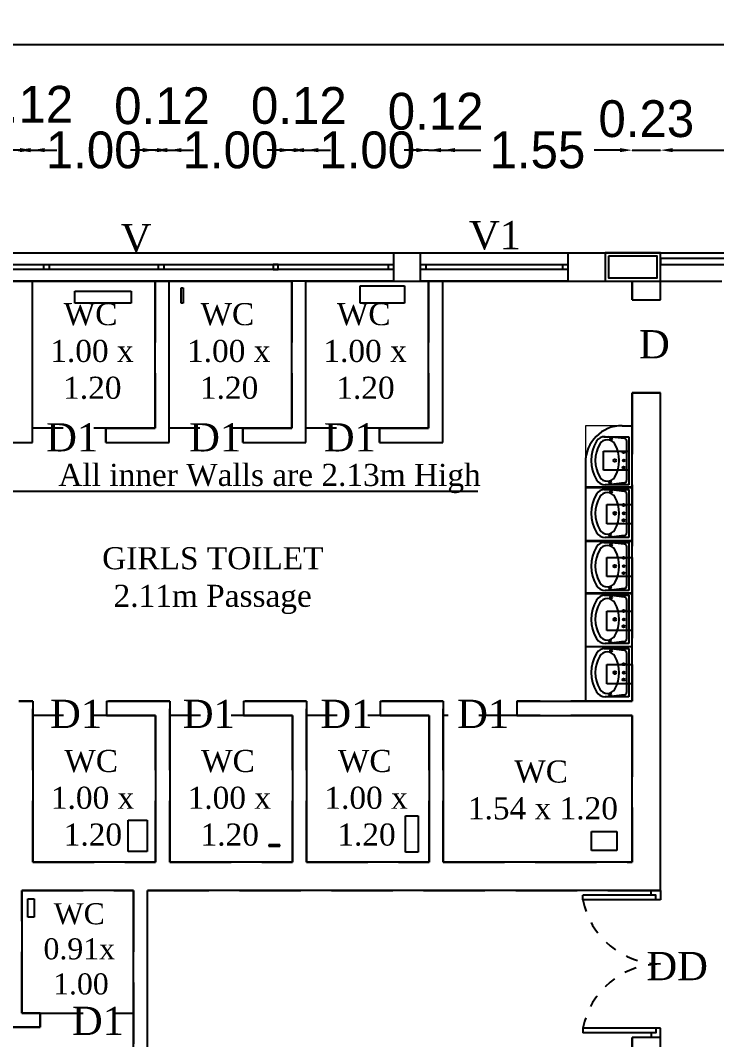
# Model space of a CAD drawing. Header units: metres. Extents: x 3396 to 3562, y 2179 to 2331.
# Drawn here: x 3422.5 to 3428.18, y 2216.94 to 2225.25 of the extents above; entities that cross this region are included whole.
import ezdxf

# ---------------------------------------------------------------- set-up
doc = ezdxf.new("R2010")
doc.units = ezdxf.units.M
doc.header["$PDMODE"] = 34
doc.linetypes.add('HIDDEN', pattern=[0.375, 0.25, -0.125])
for name, color, linetype in [('BLK_1_FLR_2_WATER_CLOSET', 213, 'Continuous'), ('BLK_1_FLR_3_BLT_UP_AREA', 26, 'Continuous'), ('BLK_1_FLR_3_CARPET_AREA', 25, 'Continuous'), ('BLK_1_FLR_3_WATER_CLOSET', 213, 'Continuous')]:
    doc.layers.add(name, color=color, linetype=linetype)
doc.layers.add('BLK_1_FLR_3_WASH', color=243, linetype='Continuous', lineweight=5)
doc.styles.add('outer', font='BKANT.TTF')
doc.styles.get("Standard").update_dxf_attribs({"font": 'arial.ttf'})
doc.dimstyles.new('Banu', dxfattribs={"dimtxt": 0.35, "dimasz": 0.23, "dimexe": 1, "dimexo": 1, "dimgap": 0.1, "dimtad": 0, "dimzin": 1, "dimdsep": 46, "dimtxsty": 'outer', "dimcen": 0.15, "dimdle": 1, "dimse1": 1, "dimse2": 1, "dimclrt": 7, "dimadec": 0, "dimazin": 0, "dimtfac": 1, "dimtix": 1, "dimtmove": 1, "dimatfit": 0, "dimfxl": 0, "dimtolj": 1, "dimtzin": 0, "dimarcsym": 0})

# ---------------------------------------------------------------- blocks, each defined once
blk = doc.blocks.new('A$C266D3B0D')
at = {"color": 1}
for p, q in [((-0.0678, 0.6794), (-0.0678, 0.6034)), ((-0.0678, 0.6794), (0.0082, 0.6794)), ((-0.0678, 0.6034), (-0.0298, 0.6034)), ((-0.0298, 0.6414), (0.5653, 0.6414)), ((-0.0298, 0.6034), (0.5653, 0.6034)), ((0.5653, 0.6034), (0.5653, 0.6414)), ((-0.0678, -0.4446), (-0.0298, -0.4446)), ((-0.0678, -0.5206), (-0.0678, -0.4446)), ((-0.0298, -0.4446), (0.5653, -0.4446)), ((-0.0298, -0.4826), (0.5653, -0.4826)), ((0.5653, -0.4446), (0.5653, -0.4826)), ((-0.0678, -0.5206), (0.0082, -0.5206))]:
    blk.add_line(p, q, dxfattribs=at)
for points in [[(-0.0678, 0.6034), (-0.0298, 0.6034), (-0.0298, 0.6414), (0.0082, 0.6414), (0.0082, 0.6794)], [(-0.0678, -0.4446), (-0.0298, -0.4446), (-0.0298, -0.4826), (0.0082, -0.4826), (0.0082, -0.5206)]]:
    blk.add_lwpolyline(points, dxfattribs=at)
at = {"color": 1, "linetype": 'HIDDEN', "ltscale": 0.2}
for centre, start, end in [((-0.0722, 0.7292), 270.39016, 348.8397), ((-0.0722, -0.5704), 11.1603, 89.60984)]:
    blk.add_arc(centre, 0.6498, start, end, dxfattribs=at)
blk = doc.blocks.new('A$C35006C9F')
h = blk.add_hatch()
h.set_pattern_fill('ANSI31', color=256, scale=2)
h.set_pattern_definition([(45, (-3161.1406, -1435.413), (-4.490128, 4.490128), [])])
h.paths.add_polyline_path([(-0.1294, 0.0454), (-0.3049, 0.0454), (-0.3049, -0.3502), (-0.1294, -0.3502)])
for points in [[(-0.1021, 0.0726), (-0.3321, 0.0726), (-0.3321, -0.3774), (-0.1021, -0.3774)], [(-0.1294, 0.0454), (-0.3049, 0.0454), (-0.3049, -0.3502), (-0.1294, -0.3502)]]:
    blk.add_lwpolyline(points, close=True)
blk = doc.blocks.new('*D479')
at = {"color": 0, "lineweight": -2, "ltscale": 2}
for p, q in [((3421.3922, 2224.1885), (3421.2922, 2224.1885)), ((3421.4922, 2224.1885), (3421.5267, 2224.1885)), ((3422.4872, 2224.1885), (3422.4526, 2224.1885)), ((3422.5872, 2224.1885), (3422.6872, 2224.1885))]:
    blk.add_line(p, q, dxfattribs=at)
at = {"color": 0, "ltscale": 2}
for points in [[(3421.3922, 2224.2051), (3421.3922, 2224.1718), (3421.4922, 2224.1885)], [(3422.5872, 2224.2051), (3422.5872, 2224.1718), (3422.4872, 2224.1885)]]:
    blk.add_solid(points, dxfattribs=at)
at = {"layer": 'Defpoints', "color": 0, "ltscale": 2}
for p in [(3421.4922, 2224.1955), (3422.4872, 2224.1955), (3422.4872, 2224.1885)]:
    blk.add_point(p, dxfattribs=at)
at = {"color": 7, "ltscale": 2, "insert": (3421.9897, 2224.1885), "char_height": 0.3, "attachment_point": 5, "style": 'outer'}
blk.add_mtext('\\A1;1.00', dxfattribs=at)
blk = doc.blocks.new('*D480')
at = {"color": 0, "lineweight": -2, "ltscale": 2}
for p, q in [((3422.3872, 2224.1885), (3422.2872, 2224.1885)), ((3422.4872, 2224.1885), (3422.6022, 2224.1885)), ((3422.7022, 2224.1885), (3422.8022, 2224.1885))]:
    blk.add_line(p, q, dxfattribs=at)
at = {"color": 0, "ltscale": 2}
for points in [[(3422.3872, 2224.2051), (3422.3872, 2224.1718), (3422.4872, 2224.1885)], [(3422.7022, 2224.2051), (3422.7022, 2224.1718), (3422.6022, 2224.1885)]]:
    blk.add_solid(points, dxfattribs=at)
at = {"layer": 'Defpoints', "color": 0, "ltscale": 2}
for p in [(3422.4872, 2224.1955), (3422.6022, 2224.1955), (3422.6022, 2224.1885)]:
    blk.add_point(p, dxfattribs=at)
at = {"color": 7, "ltscale": 2, "insert": (3422.5447, 2224.5602), "char_height": 0.3, "attachment_point": 5, "style": 'outer'}
blk.add_mtext('\\A1;0.12', dxfattribs=at)
blk = doc.blocks.new('*D481')
at = {"color": 0, "lineweight": -2, "ltscale": 2}
for p, q in [((3422.5022, 2224.1885), (3422.4022, 2224.1885)), ((3422.6022, 2224.1885), (3422.6392, 2224.1885)), ((3423.6022, 2224.1885), (3423.5651, 2224.1885)), ((3423.7022, 2224.1885), (3423.8022, 2224.1885))]:
    blk.add_line(p, q, dxfattribs=at)
at = {"color": 0, "ltscale": 2}
for points in [[(3422.5022, 2224.2051), (3422.5022, 2224.1718), (3422.6022, 2224.1885)], [(3423.7022, 2224.2051), (3423.7022, 2224.1718), (3423.6022, 2224.1885)]]:
    blk.add_solid(points, dxfattribs=at)
at = {"layer": 'Defpoints', "color": 0, "ltscale": 2}
for p in [(3422.6022, 2224.1955), (3423.6022, 2224.1955), (3423.6022, 2224.1885)]:
    blk.add_point(p, dxfattribs=at)
at = {"color": 7, "ltscale": 2, "insert": (3423.1022, 2224.1885), "char_height": 0.3, "attachment_point": 5, "style": 'outer'}
blk.add_mtext('\\A1;1.00', dxfattribs=at)
blk = doc.blocks.new('*D482')
at = {"color": 0, "lineweight": -2, "ltscale": 2}
for p, q in [((3423.5022, 2224.1885), (3423.4022, 2224.1885)), ((3423.6022, 2224.1885), (3423.7172, 2224.1885)), ((3423.8172, 2224.1885), (3423.9172, 2224.1885))]:
    blk.add_line(p, q, dxfattribs=at)
at = {"color": 0, "ltscale": 2}
for points in [[(3423.5022, 2224.2051), (3423.5022, 2224.1718), (3423.6022, 2224.1885)], [(3423.8172, 2224.2051), (3423.8172, 2224.1718), (3423.7172, 2224.1885)]]:
    blk.add_solid(points, dxfattribs=at)
at = {"layer": 'Defpoints', "color": 0, "ltscale": 2}
for p in [(3423.6022, 2224.1955), (3423.7172, 2224.1955), (3423.7172, 2224.1885)]:
    blk.add_point(p, dxfattribs=at)
at = {"color": 7, "ltscale": 2, "insert": (3423.6597, 2224.5483), "char_height": 0.3, "attachment_point": 5, "style": 'outer'}
blk.add_mtext('\\A1;0.12', dxfattribs=at)
blk = doc.blocks.new('*D483')
at = {"color": 0, "lineweight": -2, "ltscale": 2}
for p, q in [((3423.6172, 2224.1885), (3423.5172, 2224.1885)), ((3423.7172, 2224.1885), (3423.7542, 2224.1885)), ((3424.7172, 2224.1885), (3424.6801, 2224.1885)), ((3424.8172, 2224.1885), (3424.9172, 2224.1885))]:
    blk.add_line(p, q, dxfattribs=at)
at = {"color": 0, "ltscale": 2}
for points in [[(3423.6172, 2224.2051), (3423.6172, 2224.1718), (3423.7172, 2224.1885)], [(3424.8172, 2224.2051), (3424.8172, 2224.1718), (3424.7172, 2224.1885)]]:
    blk.add_solid(points, dxfattribs=at)
at = {"layer": 'Defpoints', "color": 0, "ltscale": 2}
for p in [(3423.7172, 2224.1955), (3424.7172, 2224.1955), (3424.7172, 2224.1885)]:
    blk.add_point(p, dxfattribs=at)
at = {"color": 7, "ltscale": 2, "insert": (3424.2172, 2224.1885), "char_height": 0.3, "attachment_point": 5, "style": 'outer'}
blk.add_mtext('\\A1;1.00', dxfattribs=at)
blk = doc.blocks.new('*D484')
at = {"color": 0, "lineweight": -2, "ltscale": 2}
for p, q in [((3424.6172, 2224.1885), (3424.5172, 2224.1885)), ((3424.7172, 2224.1885), (3424.8322, 2224.1885)), ((3424.9322, 2224.1885), (3425.0322, 2224.1885))]:
    blk.add_line(p, q, dxfattribs=at)
at = {"color": 0, "ltscale": 2}
for points in [[(3424.6172, 2224.2051), (3424.6172, 2224.1718), (3424.7172, 2224.1885)], [(3424.9322, 2224.2051), (3424.9322, 2224.1718), (3424.8322, 2224.1885)]]:
    blk.add_solid(points, dxfattribs=at)
at = {"layer": 'Defpoints', "color": 0, "ltscale": 2}
for p in [(3424.7172, 2224.1955), (3424.8322, 2224.1955), (3424.8322, 2224.1885)]:
    blk.add_point(p, dxfattribs=at)
at = {"color": 7, "ltscale": 2, "insert": (3424.7747, 2224.5507), "char_height": 0.3, "attachment_point": 5, "style": 'outer'}
blk.add_mtext('\\A1;0.12', dxfattribs=at)
blk = doc.blocks.new('*D485')
at = {"color": 0, "lineweight": -2, "ltscale": 2}
for p, q in [((3424.7322, 2224.1885), (3424.6322, 2224.1885)), ((3424.8322, 2224.1885), (3424.8692, 2224.1885)), ((3425.8322, 2224.1885), (3425.7951, 2224.1885)), ((3425.9322, 2224.1885), (3426.0322, 2224.1885))]:
    blk.add_line(p, q, dxfattribs=at)
at = {"color": 0, "ltscale": 2}
for points in [[(3424.7322, 2224.2051), (3424.7322, 2224.1718), (3424.8322, 2224.1885)], [(3425.9322, 2224.2051), (3425.9322, 2224.1718), (3425.8322, 2224.1885)]]:
    blk.add_solid(points, dxfattribs=at)
at = {"layer": 'Defpoints', "color": 0, "ltscale": 2}
for p in [(3424.8322, 2224.1955), (3425.8322, 2224.1955), (3425.8322, 2224.1885)]:
    blk.add_point(p, dxfattribs=at)
at = {"color": 7, "ltscale": 2, "insert": (3425.3322, 2224.1885), "char_height": 0.3, "attachment_point": 5, "style": 'outer'}
blk.add_mtext('\\A1;1.00', dxfattribs=at)
blk = doc.blocks.new('*D486')
at = {"color": 0, "lineweight": -2, "ltscale": 2}
for p, q in [((3425.7322, 2224.1885), (3425.6322, 2224.1885)), ((3425.8322, 2224.1885), (3425.9472, 2224.1885)), ((3426.0472, 2224.1885), (3426.1472, 2224.1885))]:
    blk.add_line(p, q, dxfattribs=at)
at = {"color": 0, "ltscale": 2}
for points in [[(3425.7322, 2224.2051), (3425.7322, 2224.1718), (3425.8322, 2224.1885)], [(3426.0472, 2224.2051), (3426.0472, 2224.1718), (3425.9472, 2224.1885)]]:
    blk.add_solid(points, dxfattribs=at)
at = {"layer": 'Defpoints', "color": 0, "ltscale": 2}
for p in [(3425.8322, 2224.1955), (3425.9472, 2224.1955), (3425.9472, 2224.1885)]:
    blk.add_point(p, dxfattribs=at)
at = {"color": 7, "ltscale": 2, "insert": (3425.8897, 2224.5036), "char_height": 0.3, "attachment_point": 5, "style": 'outer'}
blk.add_mtext('\\A1;0.12', dxfattribs=at)
blk = doc.blocks.new('*D487')
at = {"color": 0, "lineweight": -2, "ltscale": 2}
for p, q in [((3426.0472, 2224.1885), (3426.2583, 2224.1885)), ((3427.3922, 2224.1885), (3427.181, 2224.1885))]:
    blk.add_line(p, q, dxfattribs=at)
at = {"color": 0, "ltscale": 2}
for points in [[(3426.0472, 2224.2051), (3426.0472, 2224.1718), (3425.9472, 2224.1885)], [(3427.3922, 2224.2051), (3427.3922, 2224.1718), (3427.4922, 2224.1885)]]:
    blk.add_solid(points, dxfattribs=at)
at = {"layer": 'Defpoints', "color": 0, "ltscale": 2}
for p in [(3425.9472, 2224.1955), (3427.4922, 2224.1955), (3427.4922, 2224.1885)]:
    blk.add_point(p, dxfattribs=at)
at = {"color": 7, "ltscale": 2, "insert": (3426.7197, 2224.1885), "char_height": 0.3, "attachment_point": 5, "style": 'outer'}
blk.add_mtext('\\A1;1.55', dxfattribs=at)
blk = doc.blocks.new('*D488')
at = {"color": 0, "lineweight": -2, "ltscale": 2}
for p, q in [((3427.3922, 2224.1885), (3427.2922, 2224.1885)), ((3427.4922, 2224.1885), (3427.7222, 2224.1885)), ((3427.8222, 2224.1885), (3427.9222, 2224.1885))]:
    blk.add_line(p, q, dxfattribs=at)
at = {"color": 0, "ltscale": 2}
for points in [[(3427.3922, 2224.2051), (3427.3922, 2224.1718), (3427.4922, 2224.1885)], [(3427.8222, 2224.2051), (3427.8222, 2224.1718), (3427.7222, 2224.1885)]]:
    blk.add_solid(points, dxfattribs=at)
at = {"layer": 'Defpoints', "color": 0, "ltscale": 2}
for p in [(3427.4922, 2224.1955), (3427.7222, 2224.1955), (3427.7222, 2224.1885)]:
    blk.add_point(p, dxfattribs=at)
at = {"color": 7, "ltscale": 2, "insert": (3427.6072, 2224.443), "char_height": 0.3, "attachment_point": 5, "style": 'outer'}
blk.add_mtext('\\A1;0.23', dxfattribs=at)
blk = doc.blocks.new('*D489')
at = {"color": 0, "lineweight": -2, "ltscale": 2}
for p, q in [((3427.8222, 2224.1885), (3429.2472, 2224.1885)), ((3431.6072, 2224.1885), (3430.1821, 2224.1885))]:
    blk.add_line(p, q, dxfattribs=at)
at = {"color": 0, "ltscale": 2}
for points in [[(3427.8222, 2224.2051), (3427.8222, 2224.1718), (3427.7222, 2224.1885)], [(3431.6072, 2224.2051), (3431.6072, 2224.1718), (3431.7072, 2224.1885)]]:
    blk.add_solid(points, dxfattribs=at)
at = {"layer": 'Defpoints', "color": 0, "ltscale": 2}
for p in [(3427.7222, 2224.1955), (3431.7072, 2224.1955), (3431.7072, 2224.1885)]:
    blk.add_point(p, dxfattribs=at)
at = {"color": 7, "ltscale": 2, "insert": (3429.7147, 2224.1885), "char_height": 0.3, "attachment_point": 5, "style": 'outer'}
blk.add_mtext('\\A1;3.99', dxfattribs=at)
blk = doc.blocks.new('*D493')
at = {"color": 0, "lineweight": -2, "ltscale": 2}
for p, q in [((3421.3622, 2225.0492), (3429.1525, 2225.0492)), ((3438.0672, 2225.0492), (3430.2769, 2225.0492))]:
    blk.add_line(p, q, dxfattribs=at)
at = {"color": 0, "ltscale": 2}
for points in [[(3421.3622, 2225.0659), (3421.3622, 2225.0326), (3421.2622, 2225.0492)], [(3438.0672, 2225.0659), (3438.0672, 2225.0326), (3438.1672, 2225.0492)]]:
    blk.add_solid(points, dxfattribs=at)
at = {"layer": 'Defpoints', "color": 0, "ltscale": 2}
for p in [(3421.2622, 2225.0695), (3438.1672, 2225.0695), (3438.1672, 2225.0492)]:
    blk.add_point(p, dxfattribs=at)
at = {"color": 7, "ltscale": 2, "insert": (3429.7147, 2225.0492), "char_height": 0.3, "attachment_point": 5, "style": 'outer'}
blk.add_mtext('\\A1;16.91', dxfattribs=at)

msp = doc.modelspace()

# ---------------------------------------------------------------- linework, layer by layer
for p, q in [((3421.26216, 2223.35079), (3427.72216, 2223.35079)), ((3427.72216, 2223.35079), (3431.70716, 2223.35079)), ((3421.49216, 2223.12079), (3423.03216, 2223.12079)), ((3422.60216, 2223.12079), (3423.60216, 2223.12079)), ((3422.60216, 2221.80579), (3422.60216, 2223.12079)), ((3423.14716, 2223.12079), (3424.14716, 2223.12079)), ((3423.60216, 2221.92079), (3423.60216, 2223.12079)), ((3423.71716, 2223.12079), (3424.71716, 2223.12079)), ((3423.71716, 2221.80579), (3423.71716, 2223.12079)), ((3424.71716, 2221.92079), (3424.71716, 2223.12079)), ((3424.83216, 2223.12079), (3427.49216, 2223.12079)), ((3424.83216, 2221.80579), (3424.83216, 2223.12079)), ((3425.83216, 2221.92079), (3425.83216, 2223.12079)), ((3425.94716, 2221.80579), (3425.94716, 2223.12079)), ((3427.49216, 2222.96902), (3427.49216, 2223.12079)), ((3427.72216, 2222.96902), (3427.72216, 2223.12079)), ((3427.49216, 2222.96902), (3427.72216, 2222.96902)), ((3427.49216, 2219.69585), (3427.49216, 2222.20902)), ((3427.49216, 2222.20902), (3427.72216, 2222.20902)), ((3427.72216, 2218.15418), (3427.72216, 2222.20902)), ((3423.20216, 2221.92079), (3423.60216, 2221.92079)), ((3423.20216, 2221.80579), (3423.20216, 2221.92079)), ((3424.31716, 2221.92079), (3424.71716, 2221.92079)), ((3424.31716, 2221.80579), (3424.31716, 2221.92079)), ((3425.43216, 2221.92079), (3425.83216, 2221.92079)), ((3425.43216, 2221.80579), (3425.43216, 2221.92079)), ((3427.41079, 2221.94234), (3427.49216, 2221.94234)), ((3422.08716, 2221.80579), (3422.60216, 2221.80579)), ((3423.20216, 2221.80579), (3423.71716, 2221.80579)), ((3424.31716, 2221.80579), (3424.83216, 2221.80579)), ((3425.43216, 2221.80579), (3425.94716, 2221.80579)), ((3427.11079, 2221.64234), (3427.11079, 2219.69585)), ((3427.49216, 2219.69585), (3427.49216, 2221.00752)), ((3422.49216, 2219.69585), (3422.60716, 2219.69585)), ((3422.60716, 2219.69585), (3422.60716, 2218.38418)), ((3423.20716, 2219.69585), (3423.72216, 2219.69585)), ((3423.20716, 2219.69585), (3423.20716, 2219.58085)), ((3423.72216, 2219.69585), (3423.72216, 2218.38418)), ((3424.32216, 2219.69585), (3424.83716, 2219.69585)), ((3424.32216, 2219.69585), (3424.32216, 2219.58085)), ((3424.83716, 2219.69585), (3424.83716, 2218.38418)), ((3425.43716, 2219.69585), (3425.95216, 2219.69585)), ((3425.43716, 2219.69585), (3425.43716, 2219.58085)), ((3425.95216, 2219.69585), (3425.95216, 2218.38418)), ((3426.55216, 2219.69585), (3427.49216, 2219.69585)), ((3426.55216, 2219.69585), (3426.55216, 2219.58085)), ((3427.49216, 2219.69585), (3427.34079, 2219.69585)), ((3423.20716, 2219.58085), (3423.60716, 2219.58085)), ((3423.60716, 2219.58085), (3423.60716, 2218.38418)), ((3424.32216, 2219.58085), (3424.72216, 2219.58085)), ((3424.72216, 2219.58085), (3424.72216, 2218.38418)), ((3425.43716, 2219.58085), (3425.83716, 2219.58085)), ((3425.83716, 2219.58085), (3425.83716, 2218.38418)), ((3426.55216, 2219.58085), (3427.49216, 2219.58085)), ((3427.49216, 2218.38418), (3427.49216, 2219.58085)), ((3423.60716, 2218.38418), (3422.60716, 2218.38418)), ((3424.72216, 2218.38418), (3423.72216, 2218.38418)), ((3425.83716, 2218.38418), (3424.83716, 2218.38418)), ((3427.49216, 2218.38418), (3425.95216, 2218.38418)), ((3423.42716, 2218.15418), (3422.51716, 2218.15418)), ((3422.51716, 2218.15418), (3422.51716, 2217.15418)), ((3423.42716, 2215.83918), (3423.42716, 2218.15418)), ((3427.72216, 2218.15418), (3423.54216, 2218.15418)), ((3423.54216, 2215.72418), (3423.54216, 2218.15418)), ((3422.66716, 2217.15418), (3422.51716, 2217.15418)), ((3422.66716, 2217.15418), (3422.66716, 2217.03918)), ((3422.66716, 2217.03918), (3422.40216, 2217.03918)), ((3427.49216, 2212.83709), (3427.49216, 2216.95418)), ((3427.72216, 2216.95418), (3427.49216, 2216.95418)), ((3427.72216, 2212.30842), (3427.72216, 2216.95418))]:
    msp.add_line(p, q)
at = {"linetype": 'Continuous'}
for p, q in [((3427.26162, 2221.85261), (3427.46419, 2221.85261)), ((3427.42729, 2221.83681), (3427.30091, 2221.85261)), ((3427.44605, 2221.82109), (3427.44605, 2221.49737)), ((3427.46419, 2221.85261), (3427.46419, 2221.46141)), ((3427.26162, 2221.42194), (3427.46419, 2221.42194)), ((3427.46419, 2221.46141), (3427.2718, 2221.46141)), ((3427.42729, 2221.47721), (3427.30091, 2221.46141)), ((3427.42729, 2221.40614), (3427.30091, 2221.42194)), ((3427.46419, 2221.42194), (3427.46419, 2221.03074)), ((3427.44605, 2221.39042), (3427.44605, 2221.0667)), ((3427.26162, 2220.99127), (3427.46419, 2220.99127)), ((3427.46419, 2221.03074), (3427.2718, 2221.03074)), ((3427.42729, 2221.04654), (3427.30091, 2221.03074)), ((3427.42729, 2220.97547), (3427.30091, 2220.99127)), ((3427.46419, 2220.99127), (3427.46419, 2220.60007)), ((3427.44605, 2220.95975), (3427.44605, 2220.63603)), ((3427.46419, 2220.60007), (3427.2718, 2220.60007)), ((3427.42729, 2220.61587), (3427.30091, 2220.60007)), ((3427.26162, 2220.5606), (3427.46419, 2220.5606)), ((3427.42729, 2220.5448), (3427.30091, 2220.5606)), ((3427.44605, 2220.52575), (3427.44605, 2220.20202)), ((3427.46419, 2220.5606), (3427.46419, 2220.16607)), ((3427.46419, 2220.16607), (3427.2718, 2220.16607)), ((3427.42729, 2220.18187), (3427.30091, 2220.16607)), ((3427.26162, 2220.1266), (3427.46419, 2220.1266)), ((3427.42729, 2220.1108), (3427.30091, 2220.1266)), ((3427.44605, 2220.09174), (3427.44605, 2219.76802)), ((3427.46419, 2220.1266), (3427.46419, 2219.73207)), ((3427.42729, 2219.74786), (3427.30091, 2219.73207)), ((3427.46419, 2219.73207), (3427.2718, 2219.73207))]:
    msp.add_line(p, q, dxfattribs=at)
for points in [[(3421.74716, 2223.35079), (3425.54716, 2223.35079), (3425.54716, 2223.12079), (3421.74716, 2223.12079)], [(3425.7672, 2223.35079), (3426.9672, 2223.35079), (3426.9672, 2223.12079), (3425.7672, 2223.12079)], [(3421.74716, 2223.25655), (3425.54716, 2223.25655), (3425.54716, 2223.21503), (3421.74716, 2223.21503)], [(3422.69694, 2223.25655), (3422.73845, 2223.25655), (3422.73845, 2223.21503), (3422.69694, 2223.21503)], [(3423.6314, 2223.25655), (3423.67292, 2223.25655), (3423.67292, 2223.21503), (3423.6314, 2223.21503)], [(3424.60739, 2223.25655), (3424.56587, 2223.25655), (3424.56587, 2223.21503), (3424.60739, 2223.21503)], [(3425.50564, 2223.25655), (3425.54716, 2223.25655), (3425.54716, 2223.21503), (3425.50564, 2223.21503)], [(3425.7672, 2223.25655), (3426.9672, 2223.25655), (3426.9672, 2223.21503), (3425.7672, 2223.21503)], [(3425.7672, 2223.25655), (3425.80872, 2223.25655), (3425.80872, 2223.21503), (3425.7672, 2223.21503)], [(3426.92568, 2223.25655), (3426.9672, 2223.25655), (3426.9672, 2223.21503), (3426.92568, 2223.21503)]]:
    msp.add_lwpolyline(points, close=True)
at = {"color": 1}
msp.add_lwpolyline([(3427.72216, 2223.25746), (3431.70716, 2223.25746), (3431.70716, 2223.30539), (3427.72216, 2223.30539)], close=True, dxfattribs=at)
at = {"linetype": 'Continuous'}
for centre, radius in [((3427.3198, 2221.83302), 0.00856), ((3427.42254, 2221.72677), 0.00856), ((3427.35085, 2221.65868), 0.01166), ((3427.34891, 2221.65868), 0.00972), ((3427.42425, 2221.65828), 0.00856), ((3427.42254, 2221.60178), 0.00856), ((3427.31295, 2221.4785), 0.00856), ((3427.3198, 2221.40235), 0.00856), ((3427.35085, 2221.22801), 0.01166), ((3427.34891, 2221.22801), 0.00972), ((3427.42254, 2221.2961), 0.00856), ((3427.42425, 2221.22761), 0.00856), ((3427.42254, 2221.17111), 0.00856), ((3427.31295, 2221.04783), 0.00856), ((3427.3198, 2220.97168), 0.00856), ((3427.42254, 2220.86543), 0.00856), ((3427.35085, 2220.79734), 0.01166), ((3427.34891, 2220.79734), 0.00972), ((3427.42254, 2220.74044), 0.00856), ((3427.42425, 2220.79694), 0.00856), ((3427.31295, 2220.61716), 0.00856), ((3427.3198, 2220.54101), 0.00856), ((3427.42254, 2220.43143), 0.00856), ((3427.35085, 2220.36334), 0.01166), ((3427.34891, 2220.36334), 0.00972), ((3427.42425, 2220.36294), 0.00856), ((3427.42254, 2220.30644), 0.00856), ((3427.31295, 2220.18316), 0.00856), ((3427.3198, 2220.10701), 0.00856), ((3427.42254, 2219.99743), 0.00856), ((3427.35085, 2219.92933), 0.01166), ((3427.34891, 2219.92933), 0.00972), ((3427.42425, 2219.92894), 0.00856), ((3427.42254, 2219.87244), 0.00856), ((3427.31295, 2219.74915), 0.00856)]:
    msp.add_circle(centre, radius, dxfattribs=at)
msp.add_arc((3427.41079, 2221.64234), 0.3, 90, 180)
for centre, radius, start, end in [((3427.26815, 2221.77309), 0.0796, 87.369146, 147.96657), ((3427.28898, 2221.75692), 0.07075, 30.533948, 149.466052), ((3427.43049, 2221.82123), 0.01591, 359.49471, 101.587685), ((3427.46623, 2221.65868), 0.30832, 149.466208, 210.533792), ((3427.45553, 2221.65868), 0.26411, 149.466205, 210.533795), ((3427.12243, 2221.65868), 0.26411, 329.466205, 30.533795), ((3427.2718, 2221.544), 0.08259, 210.53392, 271.772438), ((3427.28898, 2221.56044), 0.07075, 210.533948, 329.466052), ((3427.42805, 2221.49555), 0.01836, 267.643043, 2.220534), ((3427.26815, 2221.34243), 0.0796, 87.369146, 147.96657), ((3427.43049, 2221.39056), 0.01591, 359.49471, 101.587685), ((3427.46623, 2221.22801), 0.30832, 149.466208, 210.533792), ((3427.45553, 2221.22801), 0.26411, 149.466205, 210.533795), ((3427.28898, 2221.32625), 0.07075, 30.533948, 149.466052), ((3427.12243, 2221.22801), 0.26411, 329.466205, 30.533795), ((3427.2718, 2221.11333), 0.08259, 210.53392, 271.772438), ((3427.28898, 2221.12977), 0.07075, 210.533948, 329.466052), ((3427.26815, 2220.91176), 0.0796, 87.369146, 147.96657), ((3427.42805, 2221.06488), 0.01836, 267.643043, 2.220534), ((3427.46623, 2220.79734), 0.30832, 149.466208, 210.533792), ((3427.45553, 2220.79734), 0.26411, 149.466205, 210.533795), ((3427.28898, 2220.89558), 0.07075, 30.533948, 149.466052), ((3427.12243, 2220.79734), 0.26411, 329.466205, 30.533795), ((3427.43049, 2220.95989), 0.01591, 359.49471, 101.587685), ((3427.28898, 2220.6991), 0.07075, 210.533948, 329.466052), ((3427.2718, 2220.68266), 0.08259, 210.53392, 271.772438), ((3427.42805, 2220.63422), 0.01836, 267.643043, 2.220534), ((3427.46623, 2220.36334), 0.30832, 149.466208, 210.533792), ((3427.45553, 2220.36334), 0.26411, 149.466205, 210.533795), ((3427.2718, 2220.47802), 0.08259, 90, 149.46608), ((3427.28898, 2220.46157), 0.07075, 30.533948, 149.466052), ((3427.12243, 2220.36334), 0.26411, 329.466205, 30.533795), ((3427.42805, 2220.52646), 0.01836, 357.779466, 92.356957), ((3427.2718, 2220.24865), 0.08259, 210.53392, 271.772438), ((3427.28898, 2220.2651), 0.07075, 210.533948, 329.466052), ((3427.42805, 2220.20021), 0.01836, 267.643043, 2.220534), ((3427.46623, 2219.92933), 0.30832, 149.466208, 210.533792), ((3427.2718, 2220.04401), 0.08259, 90, 149.46608), ((3427.28898, 2220.02757), 0.07075, 30.533948, 149.466052), ((3427.42805, 2220.09245), 0.01836, 357.779466, 92.356957), ((3427.45553, 2219.92933), 0.26411, 149.466205, 210.533795), ((3427.12243, 2219.92933), 0.26411, 329.466205, 30.533795), ((3427.2718, 2219.81465), 0.08259, 210.53392, 271.772438), ((3427.28898, 2219.83109), 0.07075, 210.533948, 329.466052), ((3427.42805, 2219.76621), 0.01836, 267.643043, 2.220534)]:
    msp.add_arc(centre, radius, start, end, dxfattribs=at)
at = {"layer": 'BLK_1_FLR_2_WATER_CLOSET', "color": 60, "linetype": 'HIDDEN', "ltscale": 2}
for points in [[(3423.81556, 2223.06528), (3423.83079, 2223.06528), (3423.83079, 2222.94166), (3423.81556, 2222.94166)], [(3425.27506, 2223.08275), (3425.63557, 2223.08275), (3425.63557, 2222.94166), (3425.27506, 2222.94166)], [(3422.94773, 2223.03746), (3423.40893, 2223.03746), (3423.40893, 2222.94166), (3422.94773, 2222.94166)], [(3427.46419, 2221.5791), (3427.25696, 2221.5791), (3427.25696, 2221.73492), (3427.46419, 2221.73492)], [(3427.49216, 2221.1435), (3427.28493, 2221.1435), (3427.28493, 2221.29932), (3427.49216, 2221.29932)], [(3427.49216, 2220.7119), (3427.28493, 2220.7119), (3427.28493, 2220.86772), (3427.49216, 2220.86772)], [(3427.49216, 2220.27377), (3427.28493, 2220.27377), (3427.28493, 2220.42959), (3427.49216, 2220.42959)], [(3427.49216, 2219.83898), (3427.28493, 2219.83898), (3427.28493, 2219.9948), (3427.49216, 2219.9948)], [(3425.74619, 2218.46685), (3425.64417, 2218.46685), (3425.64417, 2218.76248), (3425.74619, 2218.76248)], [(3423.53714, 2218.47079), (3423.38236, 2218.47079), (3423.38236, 2218.7272), (3423.53714, 2218.7272)], [(3427.36778, 2218.47875), (3427.16055, 2218.47875), (3427.16055, 2218.63456), (3427.36778, 2218.63456)], [(3424.61933, 2218.52554), (3424.52893, 2218.52554), (3424.52893, 2218.51564), (3424.61933, 2218.51564)], [(3422.5645, 2218.08521), (3422.6182, 2218.08521), (3422.6182, 2217.93724), (3422.5645, 2217.93724)]]:
    msp.add_lwpolyline(points, close=True, dxfattribs=at)
at = {"layer": 'BLK_1_FLR_2_WATER_CLOSET', "color": 1, "linetype": 'HIDDEN', "ltscale": 2}
msp.add_lwpolyline([(3425.95216, 2218.38418), (3427.49216, 2218.38418), (3427.49216, 2219.58085), (3425.95216, 2219.58085)], close=True, dxfattribs=at)
at = {"layer": 'BLK_1_FLR_3_BLT_UP_AREA', "color": 26, "ltscale": 2}
msp.add_lwpolyline([(3421.26216, 2223.35079), (3438.16716, 2223.35079), (3438.16716, 2181.32709), (3421.26216, 2181.32709)], close=True, dxfattribs=at)
at = {"layer": 'BLK_1_FLR_3_CARPET_AREA', "color": 26, "linetype": 'HIDDEN', "ltscale": 2}
for points in [[(3422.08716, 2221.80579), (3422.60216, 2221.80579), (3422.60216, 2223.12079), (3423.60216, 2223.12079), (3423.60216, 2221.92079), (3423.20216, 2221.92079), (3423.20216, 2221.80579), (3423.71716, 2221.80579), (3423.71716, 2223.12079), (3424.71716, 2223.12079), (3424.71716, 2221.92079), (3424.31716, 2221.92079), (3424.31716, 2221.80579), (3424.83216, 2221.80579), (3424.83216, 2223.12079), (3425.83216, 2223.12079), (3425.83216, 2221.92079), (3425.43216, 2221.92079), (3425.43216, 2221.80579), (3425.94716, 2221.80579), (3425.94716, 2223.12079), (3427.49216, 2223.12079), (3427.49216, 2222.96902), (3427.72216, 2222.96902), (3427.72216, 2223.12079), (3431.70716, 2223.12079)], [(3423.54216, 2215.72418), (3423.54216, 2218.15418), (3427.72216, 2218.15418), (3427.72216, 2222.20902), (3427.49216, 2222.20902), (3427.49216, 2219.69585), (3426.55216, 2219.69585), (3426.55216, 2219.58085), (3427.49216, 2219.58085), (3427.49216, 2218.38418), (3425.95216, 2218.38418), (3425.95216, 2219.69585), (3425.43716, 2219.69585), (3425.43716, 2219.58085), (3425.83716, 2219.58085), (3425.83716, 2218.38418), (3424.83716, 2218.38418), (3424.83716, 2219.69585), (3424.32216, 2219.69585), (3424.32216, 2219.58085), (3424.72216, 2219.58085), (3424.72216, 2218.38418), (3423.72216, 2218.38418), (3423.72216, 2219.69585), (3423.20716, 2219.69585), (3423.20716, 2219.58085), (3423.60716, 2219.58085), (3423.60716, 2218.38418), (3422.60716, 2218.38418), (3422.60716, 2219.69585), (3422.49216, 2219.69585)], [(3421.49216, 2212.83709), (3421.49216, 2217.03918), (3421.64216, 2217.03918), (3421.64216, 2217.15418), (3421.49216, 2217.15418), (3421.49216, 2218.15418), (3422.40216, 2218.15418), (3422.40216, 2217.03918), (3422.66716, 2217.03918), (3422.66716, 2217.15418), (3422.51716, 2217.15418), (3422.51716, 2218.15418), (3423.42716, 2218.15418), (3423.42716, 2215.83918)], [(3427.72216, 2195.91709), (3427.72216, 2216.95418), (3427.49216, 2216.95418), (3427.49216, 2212.83709)]]:
    msp.add_lwpolyline(points, dxfattribs=at)
at = {"layer": 'BLK_1_FLR_3_WASH', "color": 55, "linetype": 'HIDDEN', "ltscale": 2}
for points in [[(3427.11079, 2221.44622), (3427.49216, 2221.44622), (3427.49216, 2221.94234), (3427.11079, 2221.94234)], [(3427.49216, 2221.00752), (3427.11079, 2221.00752), (3427.11079, 2221.4353), (3427.49216, 2221.4353)], [(3427.11079, 2220.58366), (3427.49216, 2220.58366), (3427.49216, 2220.99596), (3427.11079, 2220.99596)], [(3427.49216, 2220.1421), (3427.11079, 2220.1421), (3427.11079, 2220.57135), (3427.49216, 2220.57135)], [(3427.11079, 2219.69585), (3427.49216, 2219.69585), (3427.49216, 2220.13794), (3427.11079, 2220.13794)]]:
    msp.add_lwpolyline(points, close=True, dxfattribs=at)
at = {"layer": 'BLK_1_FLR_3_WATER_CLOSET', "color": 1, "linetype": 'HIDDEN', "ltscale": 2}
for points in [[(3423.60216, 2221.92079), (3422.60216, 2221.92079), (3422.60216, 2223.12079), (3423.60216, 2223.12079)], [(3424.71716, 2221.92079), (3423.71716, 2221.92079), (3423.71716, 2223.12079), (3424.71716, 2223.12079)], [(3425.83216, 2221.92079), (3424.83216, 2221.92079), (3424.83216, 2223.12079), (3425.83216, 2223.12079)], [(3422.60716, 2218.38418), (3423.60716, 2218.38418), (3423.60716, 2219.58085), (3422.60716, 2219.58085)], [(3423.72216, 2218.38418), (3424.72216, 2218.38418), (3424.72216, 2219.58085), (3423.72216, 2219.58085)], [(3424.83716, 2218.38418), (3425.83716, 2218.38418), (3425.83716, 2219.58085), (3424.83716, 2219.58085)], [(3422.51716, 2217.15418), (3423.42716, 2217.15418), (3423.42716, 2218.15418), (3422.51716, 2218.15418)]]:
    msp.add_lwpolyline(points, close=True, dxfattribs=at)

# ---------------------------------------------------------------- block references
for name, p, rotation in [('A$C35006C9F', (3427.34476, 2223.45293), 90), ('A$C266D3B0D', (3427.65436, 2217.63359), 180)]:
    msp.add_blockref(name, p, dxfattribs=dict(rotation=rotation))

# ---------------------------------------------------------------- texts
at = {"attachment_point": 1}
for s, width, insert, char_height in [('{\\fTimes New Roman|b0|i0|c0|p18;\\W3.00791; \\W1;V}', 0.7488848, (3423.06127, 2223.58593), 0.23), ('{\\fTimes New Roman|b0|i0|c0|p18;\\W2.22764; \\W1;V1}', 0.7488848, (3425.96806, 2223.61033), 0.23), ('{\\fTimes New Roman|b0|i0|c0|p18;\\W2.08993; \\W1;WC\\P{\\W0.474697; }1.00 x\\P{\\W2.021572; }1.20}', 0.693148, (3422.71579, 2222.94166), 0.18), ('{\\fTimes New Roman|b0|i0|c0|p18;\\W2.08993; \\W1;WC\\P{\\W0.474697; }1.00 x\\P{\\W2.021572; }1.20}', 0.693148, (3423.83079, 2222.94166), 0.18), ('{\\fTimes New Roman|b0|i0|c0|p18;\\W2.08993; \\W1;WC\\P{\\W0.474697; }1.00 x\\P{\\W2.021572; }1.20}', 0.693148, (3424.94242, 2222.94166), 0.18), ('{\\fTimes New Roman|b0|i0|c0|p18;\\W3.07627; \\W1;D}', 0.7488848, (3427.28046, 2222.72102), 0.23), ('{\\fTimes New Roman|b0|i0|c0|p18;\\W2.24424; \\W1;D1}', 0.7488848, (3422.52021, 2221.96232), 0.23), ('{\\fTimes New Roman|b0|i0|c0|p18;\\W2.24424; \\W1;D1}', 0.7488848, (3423.68585, 2221.96232), 0.23), ('{\\fTimes New Roman|b0|i0|c0|p18;\\W2.24424; \\W1;D1}', 0.7488848, (3424.78358, 2221.96232), 0.23), ('{\\fTimes New Roman|b0|i0|c0|p18;\\W2.4436; \\W1;All inner Walls are 2.13m High}', 3.6867224, (3422.64837, 2221.63112), 0.18), ('{\\fTimes New Roman|b0|i0|c0|p18;\\W7.69267; \\W1;GIRLS TOILET}', 2.7705064, (3422.64837, 2220.952), 0.18), ('{\\fTimes New Roman|b0|i0|c0|p18;\\W9.05985; \\W1;2.11m Passage}', 2.7705064, (3422.64837, 2220.64559), 0.18), ('{\\fTimes New Roman|b0|i0|c0|p18;\\W2.24424; \\W1;D1}', 0.7488848, (3422.55152, 2219.70824), 0.23), ('{\\fTimes New Roman|b0|i0|c0|p18;\\W2.24424; \\W1;D1}', 0.7488848, (3423.63409, 2219.70824), 0.23), ('{\\fTimes New Roman|b0|i0|c0|p18;\\W2.24424; \\W1;D1}', 0.7488848, (3424.75562, 2219.70824), 0.23), ('{\\fTimes New Roman|b0|i0|c0|p18;\\W2.24424; \\W1;D1}', 0.7488848, (3425.87062, 2219.70824), 0.23), ('{\\fTimes New Roman|b0|i0|c0|p18;\\W2.08993; \\W1;WC\\P{\\W0.474697; }1.00 x\\P{\\W2.021572; }1.20}', 0.693148, (3422.72079, 2219.29928), 0.18), ('{\\fTimes New Roman|b0|i0|c0|p18;\\W2.08993; \\W1;WC\\P{\\W0.474697; }1.00 x\\P{\\W2.021572; }1.20}', 0.693148, (3423.83579, 2219.29928), 0.18), ('{\\fTimes New Roman|b0|i0|c0|p18;\\W2.08993; \\W1;WC\\P{\\W0.474697; }1.00 x\\P{\\W2.021572; }1.20}', 0.693148, (3424.95079, 2219.29928), 0.18), ('{\\fTimes New Roman|b0|i0|c0|p18;\\W7.92059; \\W1;WC\\P{\\W2.352231; }1.54 x 1.20}', 1.4679909, (3425.99245, 2219.21325), 0.18), ('{\\fTimes New Roman|b0|i0|c0|p18;\\W5.20184; \\W1;WC\\P{\\W3.924501; }0.91x\\P{\\W5.133485; }1.00}', 1.0546687, (3422.43894, 2218.04961), 0.1715383), ('{\\fTimes New Roman|b0|i0|c0|p18;\\W1.63193; \\W1;DD}', 0.7488848, (3427.46612, 2217.65229), 0.23), ('{\\fTimes New Roman|b0|i0|c0|p18;\\W2.24424; \\W1;D1}', 0.7488848, (3422.73024, 2217.20565), 0.23)]:
    msp.add_mtext_dynamic_manual_height_columns(s, width=width, gutter_width=12.5, heights=[0], dxfattribs=dict(at, insert=insert, char_height=char_height))

# ---------------------------------------------------------------- dimensions: what is measured, and where the dimension line sits
at = {"ltscale": 2}
for base, p1, p2, picture, middle in [((3438.1671621, 2225.0492483), (3421.262162, 2225.0695441), (3438.1671621, 2225.0695441), '*D493', (3429.714662, 2225.0492483)), ((3422.487162042, 2224.1884810449), (3421.492162042, 2224.1955481677), (3422.487162042, 2224.1955481677), '*D479', (3421.989662042, 2224.1884810449)), ((3423.60216, 2224.18848), (3422.60216, 2224.19555), (3423.60216, 2224.19555), '*D481', (3423.10216, 2224.18848)), ((3424.71716, 2224.18848), (3423.71716, 2224.19555), (3424.71716, 2224.19555), '*D483', (3424.21716, 2224.18848)), ((3425.83216, 2224.18848), (3424.83216, 2224.19555), (3425.83216, 2224.19555), '*D485', (3425.33216, 2224.18848)), ((3427.492162042, 2224.1884810449), (3425.947162042, 2224.1955481677), (3427.492162042, 2224.1955481677), '*D487', (3426.719662042, 2224.1884810449)), ((3431.7071621, 2224.188481), (3427.722162, 2224.1955482), (3431.7071621, 2224.1955482), '*D489', (3429.714662, 2224.188481))]:
    dim = msp.add_linear_dim(base=base, p1=p1, p2=p2, dimstyle='Banu', override={"dimtxt": 0.3, "dimasz": 0.1, "dimpost": '\\X'}, dxfattribs=at)
    dim.commit()
    dim.dimension.update_dxf_attribs({"geometry": picture, "text_midpoint": middle})
for base, p1, p2, picture, middle in [((3422.602162042, 2224.1884810449), (3422.487162042, 2224.1955481677), (3422.602162042, 2224.1955481677), '*D480', (3422.544662042, 2224.5601900174)), ((3423.717162042, 2224.1884810449), (3423.602162042, 2224.1955481677), (3423.717162042, 2224.1955481677), '*D482', (3423.659662042, 2224.5482846866)), ((3424.832162042, 2224.1884810449), (3424.717162042, 2224.1955481677), (3424.832162042, 2224.1955481677), '*D484', (3424.774662042, 2224.5507080935)), ((3425.947162042, 2224.1884810449), (3425.832162042, 2224.1955481677), (3425.947162042, 2224.1955481677), '*D486', (3425.889662042, 2224.5035738612)), ((3427.72216, 2224.18848), (3427.49216, 2224.19555), (3427.72216, 2224.19555), '*D488', (3427.60716, 2224.44299))]:
    dim = msp.add_linear_dim(base=base, p1=p1, p2=p2, dimstyle='Banu', override={"dimtxt": 0.3, "dimasz": 0.1, "dimpost": '\\X'}, dxfattribs=at)
    dim.commit()
    dim.dimension.update_dxf_attribs({"geometry": picture, "text_midpoint": middle, "dimtype": 160})

# ---------------------------------------------------------------- leaders
msp.add_leader([(3422.29672, 2221.87839), (3422.29672, 2221.40729), (3426.23457, 2221.40729)], dimstyle='Banu', override={"dimgap": 0.1, "dimtad": 0})

doc.saveas('drawing.dxf')
